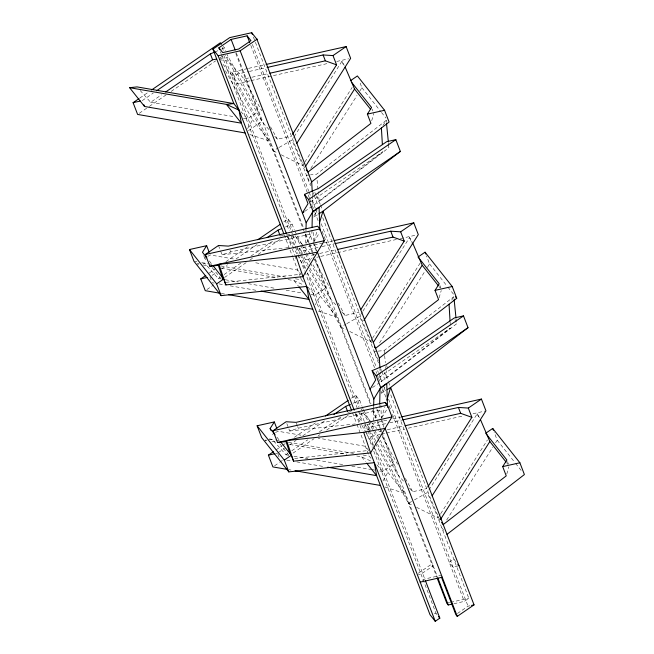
<?xml version="1.0" encoding="UTF-8"?>
<svg xmlns="http://www.w3.org/2000/svg" width="654" height="654" viewBox="0 0 654 654"><rect width="100%" height="100%" fill="white"/><g stroke="black" fill="none" stroke-linecap="round" stroke-linejoin="round"><path stroke-width="0.49" stroke-dasharray="3.27 2.45" d="M305.696 243.116L305.998 229.889M306.186 243.272L311.893 233.83L312.04 227.42M373.655 406.134L373.328 420.383L379.549 410.074L379.639 406.412M379.655 405.496L379.696 403.665M371.725 120.663L373.835 113.404M439.12 297.815L441.229 290.556M506.776 474.068L508.886 466.809M313.356 232.44L313.675 242.348L317.157 230.682M381.331 418.593L384.814 406.927M247.58 128.576L252.575 119.829L224.649 69.324M315.236 304.829L320.223 296.074L307.494 273.045M382.892 481.074L387.879 472.327L366.33 433.34M313.904 215.869L317.018 210.711M313.675 242.348L319.381 232.898M381.037 392.972L384.666 386.964M381.854 417.734L387.56 408.292M279.144 147.403L291.97 140.095L293.597 137.528M294.145 136.67L341.928 61.255L344.217 65.392M304.323 162.903L302.688 165.47L310.47 185.736M304.862 162.045L352.105 87.489M310.797 168.397L357.019 95.451M359.741 91.159L361.915 87.726L359.479 81.382M382.999 125.47L386.203 120.418L386.4 122.429M346.8 323.648L359.626 316.348L362.341 312.056M362.88 311.206L409.584 237.5L412.788 243.296M371.971 339.148L370.344 341.723L378.486 362.937M372.518 338.29L420.301 262.875M378.494 360.542L374.104 351.509L375.192 349.792M379.541 342.933L425.223 270.838M427.397 267.404L429.572 263.971L426.441 255.82M451.726 300.031L453.86 296.663L454.056 298.674M414.456 499.893L427.283 492.593L428.37 490.876M428.91 490.018L477.24 413.753L479.979 418.715M440.175 514.543L438 517.968L468.82 598.263L464.242 601.402L453.884 603.716M440.714 513.684L487.418 439.979M446.649 520.036L492.879 447.083M495.593 442.799L497.228 440.224L494.097 432.065M386.203 120.418L316.479 174.283L310.462 174.871M378.118 351.124L384.135 350.536L453.86 296.663M456.574 323.828L386.849 377.701L388.214 381.257M310.429 201.898L382.811 151.769L313.086 205.642L312.555 196.723M378.887 377.562L450.467 328.014L380.742 381.887L380.154 371.979M139.801 98.051L148.196 92.296M142.27 100.61L153.265 93.064M140.185 90.489L150.633 102.294L161.522 94.822M139.286 113.281L148.515 106.945M149.357 106.373L166.149 94.855M171.185 91.397L215.665 60.879M219.867 57.993L222.385 56.269M243.443 118.284L247.433 118.971L258.117 111.638L226.946 54.405M248.446 130.653L261.878 121.431L235.538 52.802M209.133 273.151L215.853 268.541M225.924 261.633L248.585 246.084M283.836 221.894L288.038 219.016L292.117 224.167L294.251 229.726M304.87 211.283L311.443 206.77M212.059 275.391L216.719 272.195M221.755 268.737L227.633 264.707M236.029 258.943L257.014 244.547M202.814 263.349L204.661 263.145L218.289 278.539L219.965 277.394M224.15 274.517L240.901 263.031M250.948 256.131L273.56 240.615M206.942 289.534L213.654 284.923M224.567 277.435L246.394 262.467M249.746 260.161L253.948 257.284M258.142 254.398L279.961 239.429M311.1 294.529L315.089 295.224L325.774 287.891L312.448 263.783M275.955 449.968L281.825 445.938M282.667 445.366L285.185 443.633M294.414 437.305L315.4 422.901M351.492 398.139L355.686 395.261L359.774 400.42L361.907 405.979M372.527 387.528L379.099 383.015M278.293 452.617L284.376 448.44M289.411 444.99L296.123 440.379M302.843 435.768L325.512 420.22M266.906 440.534L264.911 440.191L272.317 439.398L285.945 454.792L287.621 453.639M291.807 450.769L307.715 439.848M319.438 431.804L341.216 416.868M274.598 465.779L278.792 462.901M279.634 462.321L282.994 460.015M293.066 453.108L314.043 438.711M318.245 435.834L319.92 434.681M326.632 430.07L348.459 415.102M379.753 470.954L382.745 471.469L393.43 464.136L379.124 438.245M418.339 573.223L431.771 564.01L433.193 565.808L420.98 574.187L418.413 574.768M422.492 580.564L424.781 578.994L440.796 575.414M457.457 613.468L468.043 606.201L470.618 605.629M313.707 217.054L317.909 214.414M381.364 393.299L385.566 390.659M205.953 259.728L204.71 258.158L207.065 256.785M207.858 256.327L210.212 254.962L234.353 259.115M272.358 434.403L274.721 433.038M275.506 432.58L277.868 431.207L303.015 435.539M247.58 68.58L231.655 72.136L236.176 83.916L273.159 150.804L278.285 147.886M309.252 269.971L340.808 327.057L345.941 324.131M375.429 443.543L408.464 503.302L413.598 500.384M215.992 51.511L217.872 50.71M221.641 49.115L224.461 47.922L225.524 50.701M285.528 226.954L292.117 224.167M353.185 403.207L359.774 400.42M220.611 251.054L222.033 254.758L230.633 251.978L311.893 233.83M286.836 423.596L289.681 431.002L298.289 428.231L379.549 410.074M248.577 68.359L265.499 64.582M231.655 72.136L233.838 74.891L248.406 71.638M249.403 71.417L266.333 67.64M219.262 59.579L228.573 61.19L244.097 78.979L251.038 77.434M252.027 77.213L267.878 73.665M236.176 83.916L250.114 80.802M251.103 80.581L328.741 63.242M336.704 61.46L348.647 58.795M274.819 136.261L277.402 139.228L291.414 136.097M302.091 255.632L299.311 248.389L323.199 243.051M324.196 242.83L333.156 240.827M299.311 248.389L301.494 251.144L321.04 246.779M322.038 246.55L333.99 243.885M314.721 254.561L311.754 255.232L330.368 288.896M319.683 253.458L335.535 249.918M302.442 256.54L303.832 260.161L311.794 258.387M316.773 257.275L319.757 256.605M320.754 256.384L396.398 239.487M400.379 238.604L416.304 235.039M341.821 311.77L345.059 315.473L359.071 312.342M369.052 430.07L366.968 424.634L387.871 419.966M392.841 418.854L400.804 417.08M366.968 424.634L369.142 427.389L385.705 423.694M389.694 422.803L401.646 420.13M275.743 453.516L277.582 453.099M381.388 431.035L379.41 431.476L377.415 429.188M387.332 429.703L404.18 425.942M369.396 430.978L371.488 436.414L380.44 434.411M381.437 434.191L385.419 433.3M386.416 433.079L404.336 429.073M408.317 428.182L463.057 415.96M473.014 413.737L484.957 411.072M409.478 488.015L412.715 491.726L426.727 488.595M458.152 565.89L453.009 567.034L449.208 562.236L453.786 559.096L456.108 562.031M446.805 603.176L449.674 602.538M450.631 602.318L468.82 598.263M434.305 613.738L436.022 613.354L437.289 614.956M220.308 58.484L228.017 57.184M280.255 236.02L286.035 235.048M287 234.892L289.894 234.402M347.912 412.265L352.727 411.464M222.033 254.758L284.596 248.021M285.61 247.915L288.635 247.588M199.11 263.742L197.255 263.946L199.249 264.29M226.022 282.307L301.036 274.239L297.709 270.037L253.458 262.409M289.681 431.002L355.277 423.947M294.692 458.446L368.692 450.483L365.365 446.281L318.097 438.139M309.456 174.97L306.448 175.264L310.846 184.297M374.104 351.509L377.113 351.223M150.633 102.294L233.462 116.567M291.578 236.634L296.229 237.435L303.897 246.223M194.957 261.477L196.895 261.813M201.751 262.646L207.661 263.66M208.659 263.832L211.651 264.355M220.635 265.9L285.504 277.075M295.477 278.792L301.469 279.83L303.415 282.029M203.247 264.976L208.234 265.835M221.207 268.075L278.097 277.876M288.071 279.593L294.063 280.623L303.987 285.185M218.289 278.539L220.284 278.882M225.27 279.748L238.244 281.98M248.226 283.697L276.168 288.512M286.15 290.237L302.115 292.984M212.182 282.732L214.177 283.076M219.164 283.934L225.156 284.964M230.143 285.823L256.09 290.294M221.338 293.45L225.352 294.145M359.226 412.878L363.886 413.68L370.916 421.74M269.407 438.891L275.309 439.913M276.315 440.085L279.307 440.6M288.283 442.145L355.155 453.663M363.133 455.045L369.126 456.075L371.717 459.01M271.901 441.393L275.89 442.088M289.861 444.491L346.743 454.293M356.724 456.01L361.719 456.868L371.644 461.43M285.945 454.792L288.937 455.307M293.924 456.165L307.895 458.568M316.879 460.122L343.824 464.765M351.811 466.139L370.769 469.409M371.766 469.58L374.767 470.095M286.82 460.179L291.815 461.045M296.802 461.904L324.744 466.719M288.986 469.703L290.997 470.046M249.763 134.503L269.399 141.019L302.753 227.919M318.351 311.059L337.055 317.264L370.777 405.112M385.075 487.001L404.712 493.508L436.782 577.065M273.159 150.804L277.631 153.028M281.212 154.81L302.688 165.47L291.97 140.095M340.808 327.057L346.179 329.722M349.759 331.496L370.344 341.723L359.626 316.348M408.464 503.302L412.944 505.526M416.524 507.3L438 517.968L427.283 492.593M240.95 111.646L247.433 118.971M307.952 287.155L315.089 295.224M376.908 464.871L382.745 471.469M268.998 129.59L261.878 121.431L225.36 55.369M304.535 246.959L309.759 252.943M310.429 263.129L329.534 297.684L336.647 305.835M371.554 422.476L376.745 428.427M378.086 439.374L397.191 473.929L404.949 482.824M223.006 64.288L236.094 80.769L269.399 141.019L252.575 119.829M288.169 237.402L296.27 247.596M296.891 248.381L300.627 253.09M320.223 296.074L337.055 317.264L308.647 265.876M294.063 280.623L298.412 286.1M355.825 413.647L362.054 421.495M364.548 424.634L370.156 431.697M387.879 472.327L404.712 493.508L376.295 442.12M361.719 456.868L365.447 461.569M361.915 87.726L380.873 111.679M381.503 112.472L385.925 118.063M429.572 263.971L447.262 286.329M447.9 287.122L453.582 294.308M439.006 286.509L440.248 288.079M223.292 46.45L224.461 47.922M497.228 440.224L514.919 462.574M515.548 463.375L521.867 471.354M506.662 462.754L507.905 464.324M441.761 527.762L444.082 530.696M209.28 260.905L211.765 264.044M212.174 267.592L222.131 280.174M276.936 437.158L279.413 440.289M279.83 443.837L288.545 454.849M244.097 78.979L261.731 110.878M270.543 126.827L277.402 139.228M338.2 303.072L345.059 315.473M301.592 244.146L294.602 230.658M302.091 245.037L306.039 252.182M306.53 253.073L310.478 260.218M295.314 235.775L300.145 244.522M300.636 245.405L305.042 253.384M305.532 254.267L309.947 262.238M308.157 264.993L302.777 254.496M303.832 260.161L307.282 266.407M286.918 235.832L297.202 254.439M297.693 255.322L305.532 269.497M382.345 436.79L397.534 464.258M405.366 478.434L412.715 491.726M363.82 410.573L374.186 429.318M374.677 430.218L378.625 437.354M361.131 408.701L362.504 411.186M362.962 412.02L367.801 420.767M368.292 421.658L377.595 438.491M375.813 441.237L370.434 430.749M371.488 436.414L374.938 442.652M355.555 413.851L361.433 424.479M361.924 425.37L365.839 432.457M314.795 192.423L316.119 195.129M316.552 196.037L320.215 204.122M384.209 372.281L386.849 377.701L386.146 370.654M304.592 167.874L295.175 145.891L253.18 36.493M371.856 343.203L362.831 322.136L322.528 217.153M439.905 520.371L430.479 498.389L390.185 393.397M341.928 61.255L343.914 65.956M409.584 237.5L411.963 243.141M477.24 413.753L479.227 418.446M387.953 145.065L388.917 147.583L319.193 201.448L318.49 194.41M454.963 319.634L455.928 322.152M372.224 109.21L372.87 110.886M439.88 285.455L440.853 287.973M507.537 461.699L508.501 464.217M386.563 365.504L387.847 368.856M320.558 205.013L322.61 210.351M388.558 382.149L389.923 385.713M313.029 192.399L313.757 194.303M314.124 195.26L318.138 205.724M380.685 368.652L381.413 370.548M381.781 371.505L385.795 381.977M252.411 44.456L308.786 191.311M309.146 192.268L310.609 196.086M312.081 199.895L315.375 208.479M315.735 209.435L317.934 215.158M321.228 223.733L376.14 366.78M377.603 370.597L378.331 372.502M378.699 373.45L382.729 383.947M384.192 387.757L386.024 392.523M388.582 399.202L468.043 606.201M250.801 45.379L309.375 197.958M309.743 198.906L311.933 204.628M312.301 205.585L313.397 208.446M314.868 212.264L318.163 220.839M322.185 231.336L374.529 367.695M375.993 371.513L376.729 373.418M377.096 374.374L378.192 377.235M378.56 378.192L380.391 382.958M382.582 388.68L385.876 397.264M389.171 405.84L391.002 410.614M392.465 414.423L464.242 601.402M314.361 244.13L317.435 252.142M382.018 420.375L384.07 425.713M308.647 231.164L312.677 241.653M313.045 242.609L316.34 251.185M376.737 408.537L380.399 418.07M380.767 419.026L384.062 427.61M236.257 52.77L303.611 228.23M305.81 233.952L309.105 242.536M309.465 243.492L313.863 254.937M315.326 258.747L370.965 403.698M373.164 409.42L380.113 427.536M380.481 428.493L381.584 431.354M381.944 432.302L437.493 577M303.121 228.867L311.893 251.716M312.252 252.665L313.356 255.526M314.811 259.327L329.534 297.684M372.6 409.878L375.895 418.446M377.35 422.247L379.549 427.961M379.909 428.918L381.004 431.771M382.467 435.58L397.191 473.929M362.259 406.902L363.33 409.682M233.838 74.891L236.094 80.769M301.494 251.144L302.459 253.662M369.142 427.389L370.115 429.907M222.115 47.292L223.513 50.914M288.038 219.016L292.559 230.788M355.686 395.261L359.863 406.134M223.823 55.459L292.273 233.789M292.64 234.737L296.663 245.225M297.03 246.182L299.957 253.809M300.325 254.766L305.819 269.072M307.282 272.882L358.891 407.344M361.09 413.066L364.384 421.65M364.752 422.598L367.679 430.226M368.047 431.182L373.54 445.488M373.9 446.437L424.781 578.994M220.382 51.609L221.117 53.522M221.485 54.47L289.207 230.887M291.398 236.609L297.987 253.777M298.355 254.733L304.576 270.944M304.944 271.892L358.024 410.172M358.392 411.121L362.414 421.609M363.877 425.427L372.298 447.361M373.761 451.17L436.022 613.354M287.637 236.789L291.659 247.261M292.346 249.043L294.733 255.273M355.662 413.99L358.948 422.558M360.002 425.288L362.046 430.634M284.188 234.811L289.673 249.092M290.033 250.041L292.591 256.711M292.959 257.66L299.761 275.375M300.104 276.266L301.469 279.83M352.58 412.96L356.594 423.432M356.961 424.389L369.126 456.075M229.987 250.302L230.633 251.978M296.36 423.195L297.325 425.713M297.644 426.547L298.289 428.231M218.469 245.495L220.251 250.122M203.737 255.64L204.71 258.158M209.926 276.855L211.217 280.214M277.901 453.941L279.838 458.977M295.42 257.055L296.041 258.968M456.067 318.8L456.369 321.817M388.411 142.547L388.713 145.564M384.135 350.536L384.536 354.558M384.634 355.563L385.337 362.61M385.746 366.632L386.04 369.649M317.084 180.324L318.392 193.404M450.099 321.907L450.344 325.978M379.974 369.011L380.097 370.99M312.326 192.767L312.498 195.734M380.881 404.728L381.298 417.604"/><path stroke-width="0.98" d="M306.023 228.867L306.162 222.761L240.157 50.824L257.259 39.093M312.04 227.42L312.383 212.46L319.087 207.277L319.839 230.061M373.679 405.12L373.818 399.014L317.435 252.142L324.351 240.697L319.831 228.925L317.648 226.17L228.377 246.108L218.469 245.495L205.364 254.488L209.885 266.26L218.379 265.344L218.976 264.355L296.017 256.066L317.435 252.142L302.933 276.642L354.198 410.181M379.696 403.665L380.039 388.705L386.743 383.53L387.528 407.303M319.471 222.908L322.953 211.242L400.362 151.426L395.842 139.654L386.661 141.705L318.58 188.417L304.47 194.393L308.026 203.656L302.401 212.975L304.045 211.847M386.841 400.125L390.61 387.487L468.019 327.679L463.498 315.898L454.317 317.95L386.236 364.662L372.126 370.638L375.682 379.909L370.058 389.22M306.162 222.761L313.07 211.324L400.362 151.426M286.035 441.597L286.632 440.608L363.673 432.31L385.092 428.386L391.999 416.941L387.487 405.169L385.304 402.414L296.033 422.353L286.125 421.74L273.02 430.733L277.541 442.513L286.035 441.597L289.967 453.623M373.818 399.014L380.726 387.569L468.019 327.679M292.502 134.381L336.565 64.836L333.009 55.574L323.101 54.961L267.331 67.411M296.802 143.316L350.642 58.353L346.121 46.573L266.489 64.362M305.68 166.157L354.55 89.034L345.132 67.043M360.706 309.767L404.221 241.081L400.665 231.818L390.757 231.205L334.987 243.664M363.91 320.427L418.298 234.598L413.778 222.826L334.145 240.607M373.336 342.41L422.206 265.279L412.788 243.296M427.814 486.878L471.877 417.334L468.321 408.063L458.413 407.45L402.635 419.909M432.114 495.814L485.947 410.843L481.434 399.071L401.801 416.851M440.444 519.513L489.854 441.524L480.437 419.541M209.149 252.182L206.656 245.691L202.454 252.281L206.795 257.774M307.92 172.076L370.932 123.385L367.376 114.115L371.586 107.526L351.721 82.437M270.748 430.209L270.11 428.534L274.312 421.944L276.805 428.427M374.464 346.922L375.576 348.32L438.589 299.63L435.033 290.368L439.235 283.779L418.045 257.006L425.051 252.199L452.225 286.526L456.745 298.306L379.328 358.114L379.917 368.022M441.564 522.472L443.224 524.573L506.245 475.883L502.689 466.613L506.891 460.024L486.143 433.815M312.26 191.769L311.672 181.869L389.089 122.053L384.568 110.281L357.395 75.946L350.389 80.753M446.984 534.367L524.402 474.551L519.881 462.77L492.707 428.444L485.701 433.25M245.087 132.95L137.61 114.434L133.089 102.662L138.967 98.631M151.556 89.99L220.382 42.763L221.542 44.235M283.828 233.862L241.334 123.165L239.037 110.183L233.813 103.577L212.918 49.14L229.709 37.621L251.725 32.7L256.948 39.305L311.672 181.869M218.918 47.799L231.132 39.42L247.147 35.839L250.948 40.646L238.735 49.025L222.72 52.598L218.918 47.799L219.654 49.704M156.617 90.767L210.351 53.898L215.052 51.903M165.707 91.952L212.607 59.776L216.458 59.13M333.009 55.574L346.121 46.573M313.07 211.324L308.549 199.544L395.842 139.654M219.327 293.106L205.266 290.678L200.745 278.906L205.781 275.448M257.815 239.748L280.484 224.199M267.094 237.631L278.007 230.143L281.768 228.548M351.476 410.107L308.982 299.409L306.693 286.427L221.158 295.641L216.637 283.861L223.643 279.054L213 265.614M400.665 231.818L413.778 222.826M380.726 387.569L376.205 375.797L463.498 315.898M286.983 469.351L272.914 466.931L268.402 455.151L273.437 451.701M325.471 415.993L348.132 400.444M333.908 414.456L345.655 406.396L350.364 404.401M425.501 580.858L439.823 618.161L435.237 621.3L430.013 614.695L376.639 475.654L374.35 462.68L288.815 471.886L284.294 460.105L291.3 455.307L280.656 441.859M468.321 408.063L481.434 399.071M441.515 577.278L455.83 614.58L457.26 616.379L474.044 604.86L390.61 387.487L387.242 389.604M318.751 213.883L322.953 211.242L379.328 358.114M212.918 49.14L218.142 55.737L240.157 50.824M133.089 102.662L140.438 101.018M269.865 73.223L325.357 60.83L336.565 64.836M367.376 114.115L384.568 110.281M221.158 295.641L193.985 261.306L189.464 249.534L206.656 245.691M205.364 254.488L319.831 228.925M209.885 266.26L324.351 240.697M200.745 278.906L207.171 277.468M337.521 249.476L393.013 237.083L404.221 241.081M435.033 290.368L452.225 286.526M288.815 471.886L261.641 437.559L257.12 425.779L274.312 421.944M273.02 430.733L387.487 405.169M277.541 442.513L391.999 416.941M268.402 455.151L274.827 453.721M405.169 425.721L460.669 413.328L471.877 417.334M502.689 466.613L519.881 462.77M420.203 582.134L442.227 577.22M437.142 577.997L446.805 603.176L448.227 604.975L451.996 604.133M471.477 605.441L474.044 604.86M129.598 87.693L137.013 86.9L233.813 103.577L226.407 104.378L129.598 87.693L144.526 106.479L241.334 123.165L226.407 104.378L239.037 110.183M223.643 279.054L225.9 284.931L302.933 276.642L296.017 256.066M291.3 455.307L293.556 461.176L370.589 452.887L385.092 428.386L457.26 616.379M261.085 291.153L308.982 299.409L299.033 286.885M228.369 294.66L312.743 309.203M327.744 467.234L376.639 475.654L366.69 463.13M295.019 470.741L380.399 485.448M354.55 89.034L370.728 109.471M455.478 296.703L456.745 298.306M422.206 265.279L438.384 285.716M306.252 169.975L307.364 171.373M304.47 194.393L308.549 199.544M489.854 441.524L506.041 461.969M372.126 370.638L376.205 375.797M457.849 564.23L459.01 565.694M189.464 249.534L216.637 283.861M438.556 616.559L439.823 618.161M270.11 428.534L275.072 434.804M257.12 425.779L284.294 460.105M425.051 252.199L425.746 254.005M492.707 428.444L493.402 430.258M323.101 54.961L325.357 60.83M390.757 231.205L393.013 237.083M458.413 407.45L460.669 413.328M251.725 32.7L252.452 34.597M247.147 35.839L249.705 42.518M385.304 402.414L385.95 404.09M231.132 39.42L235.162 49.908M437.845 577.932L448.227 604.975M218.142 55.737L286.542 233.936M435.237 621.3L370.589 452.887L363.673 432.31M210.351 53.898L212.607 59.776M278.007 230.143L279.937 235.178M345.655 406.396L347.593 411.431M143.88 104.803L144.526 106.479M286.632 440.608L293.556 461.176M218.976 264.355L225.9 284.931M218.379 265.344L222.875 279.094M454.162 299.679L455.969 317.787M386.506 123.434L388.312 141.542M449.053 304.241L450.042 320.885M381.396 127.996L382.386 144.64"/></g></svg>
